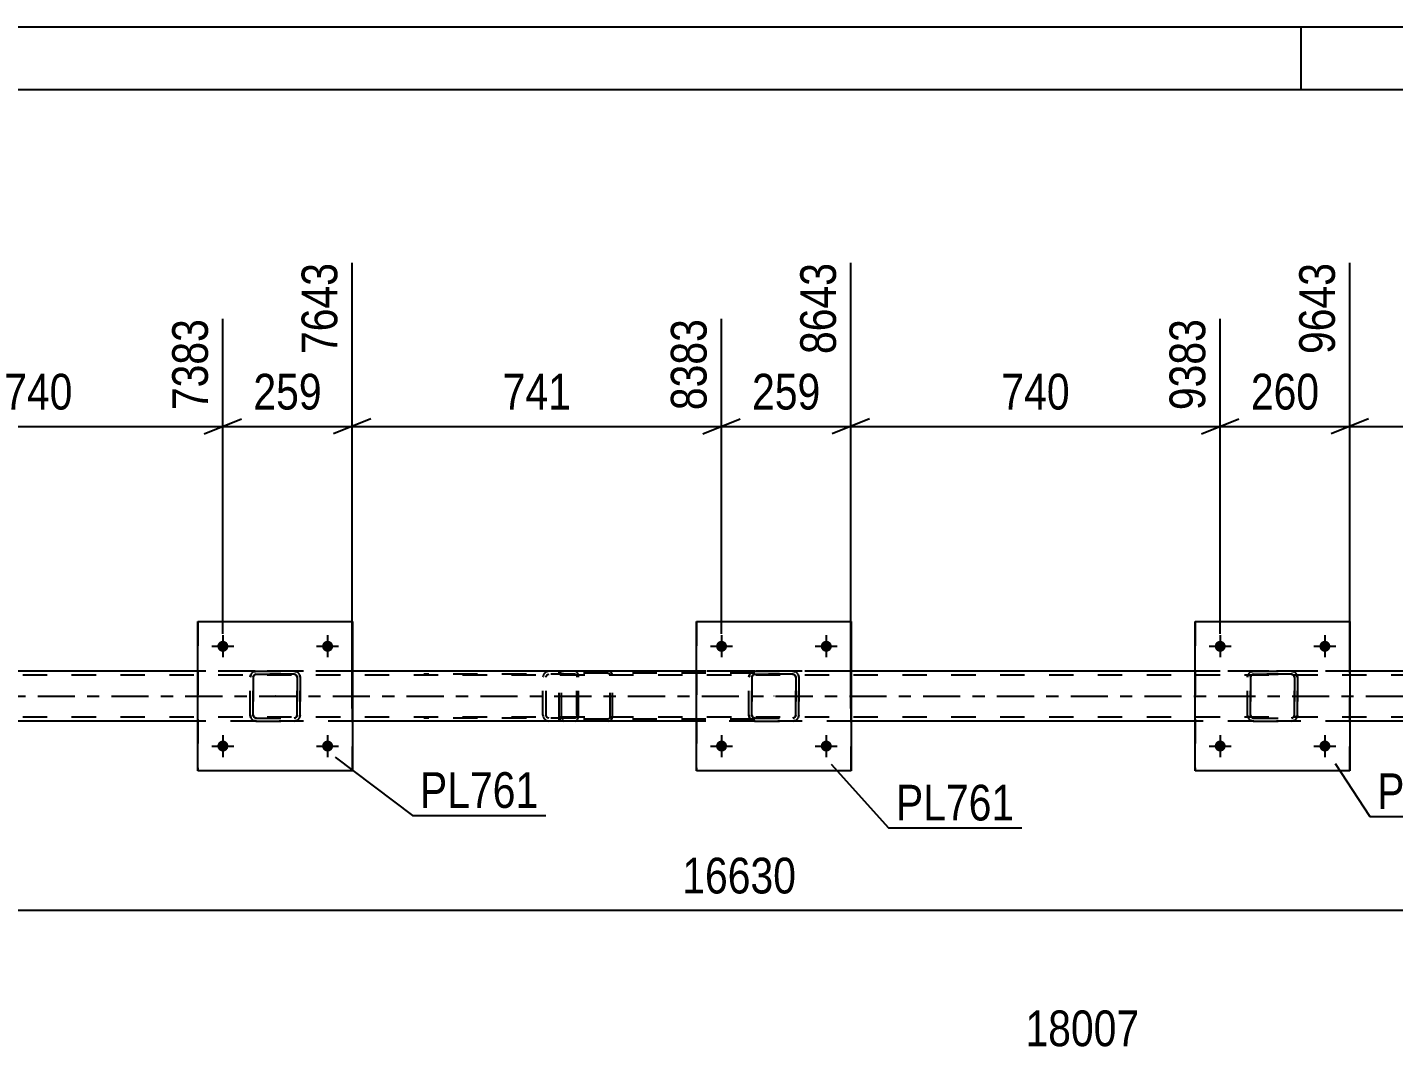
# Model space of a CAD drawing. Header units: millimetres. Extents: x 0 to 841, y 0 to 594.
# Drawn here: x 318.8 to 428.4, y 511.7 to 594 of the extents above; entities that cross this region are included whole.
import ezdxf

# ---------------------------------------------------------------- set-up
doc = ezdxf.new("R2010")
doc.units = ezdxf.units.MM
doc.linetypes.add('DXK_LINE_DOT2', pattern=[3.9198, 1.9599, -1.9599])
doc.linetypes.add('DXK_LINE_DOT3', pattern=[5.9187, 2.979, -0.9799, 0.9799, -0.9799])
doc.styles.add('Arial Narrow', font='ARIALN.TTF', dxfattribs={"height": 0.2})

# ---------------------------------------------------------------- blocks, each defined once
blk = doc.blocks.new('Unknown-318889158-1133')
at = {"color": 5, "linetype": 'Continuous'}
for p, q in [((841, 594), (0, 594)), ((421, 589), (421, 594)), ((836, 589), (5, 589))]:
    blk.add_line(p, q, dxfattribs=at)
blk = doc.blocks.new('Part-318889158-5053 - 5006')
at = {"color": 7, "linetype": 'DXK_LINE_DOT2'}
for p, q in [((759.44, 542.04), (82.91, 542.04)), ((759.44, 542.36), (92.51, 542.36)), ((344.91, 542.36), (332.51, 542.36)), ((384.91, 542.36), (372.51, 542.36)), ((424.91, 542.36), (412.51, 542.36)), ((759.44, 538.68), (82.91, 538.68)), ((344.91, 538.36), (332.51, 538.36)), ((384.91, 538.36), (372.51, 538.36)), ((424.91, 538.36), (412.51, 538.36))]:
    blk.add_line(p, q, dxfattribs=at)
at = {"color": 2, "linetype": 'Continuous'}
for p, q in [((332.51, 542.36), (304.91, 542.36)), ((372.51, 542.36), (344.91, 542.36)), ((412.51, 542.36), (384.91, 542.36)), ((452.51, 542.36), (424.91, 542.36)), ((332.51, 538.36), (304.91, 538.36)), ((372.51, 538.36), (344.91, 538.36)), ((412.51, 538.36), (384.91, 538.36)), ((452.51, 538.36), (424.91, 538.36))]:
    blk.add_line(p, q, dxfattribs=at)
at = {"color": 7, "linetype": 'DXK_LINE_DOT3'}
blk.add_line((82.91, 540.36), (759.44, 540.36), dxfattribs=at)
blk = doc.blocks.new('Bolt-318889158-5161 - 5006')
at = {"linetype": 'Continuous'}
for points in [[(334.07, 544.36), (334.08, 544.45), (334.11, 544.54), (334.16, 544.62), (334.22, 544.69), (334.29, 544.74), (334.38, 544.78), (334.47, 544.8), (334.56, 544.8), (334.65, 544.78), (334.73, 544.74), (334.81, 544.69), (334.87, 544.62), (334.92, 544.54), (334.94, 544.45), (334.95, 544.36), (334.94, 544.27), (334.92, 544.18), (334.87, 544.1), (334.81, 544.03), (334.73, 543.98), (334.65, 543.94), (334.56, 543.92), (334.47, 543.92), (334.38, 543.94), (334.29, 543.98), (334.22, 544.03), (334.16, 544.1), (334.11, 544.18), (334.08, 544.27)], [(342.47, 544.36), (342.48, 544.45), (342.51, 544.54), (342.56, 544.62), (342.62, 544.69), (342.69, 544.74), (342.78, 544.78), (342.87, 544.8), (342.96, 544.8), (343.05, 544.78), (343.13, 544.74), (343.21, 544.69), (343.27, 544.62), (343.32, 544.54), (343.34, 544.45), (343.35, 544.36), (343.34, 544.27), (343.32, 544.18), (343.27, 544.1), (343.21, 544.03), (343.13, 543.98), (343.05, 543.94), (342.96, 543.92), (342.87, 543.92), (342.78, 543.94), (342.69, 543.98), (342.62, 544.03), (342.56, 544.1), (342.51, 544.18), (342.48, 544.27)]]:
    blk.add_hatch(color=1, dxfattribs=at).paths.add_polyline_path(points)
at = {"color": 1, "linetype": 'Continuous'}
for p, q in [((334.51, 545.24), (334.51, 543.48)), ((342.91, 545.24), (342.91, 543.48)), ((333.63, 544.36), (335.39, 544.36)), ((342.03, 544.36), (343.79, 544.36))]:
    blk.add_line(p, q, dxfattribs=at)
blk = doc.blocks.new('Bolt-318889158-5162 - 5006')
at = {"linetype": 'Continuous'}
for points in [[(334.07, 536.36), (334.08, 536.45), (334.11, 536.54), (334.16, 536.62), (334.22, 536.69), (334.29, 536.74), (334.38, 536.78), (334.47, 536.8), (334.56, 536.8), (334.65, 536.78), (334.73, 536.74), (334.81, 536.69), (334.87, 536.62), (334.92, 536.54), (334.94, 536.45), (334.95, 536.36), (334.94, 536.27), (334.92, 536.18), (334.87, 536.1), (334.81, 536.03), (334.73, 535.98), (334.65, 535.94), (334.56, 535.92), (334.47, 535.92), (334.38, 535.94), (334.29, 535.98), (334.22, 536.03), (334.16, 536.1), (334.11, 536.18), (334.08, 536.27)], [(342.47, 536.36), (342.48, 536.45), (342.51, 536.54), (342.56, 536.62), (342.62, 536.69), (342.69, 536.74), (342.78, 536.78), (342.87, 536.8), (342.96, 536.8), (343.05, 536.78), (343.13, 536.74), (343.21, 536.69), (343.27, 536.62), (343.32, 536.54), (343.34, 536.45), (343.35, 536.36), (343.34, 536.27), (343.32, 536.18), (343.27, 536.1), (343.21, 536.03), (343.13, 535.98), (343.05, 535.94), (342.96, 535.92), (342.87, 535.92), (342.78, 535.94), (342.69, 535.98), (342.62, 536.03), (342.56, 536.1), (342.51, 536.18), (342.48, 536.27)]]:
    blk.add_hatch(color=1, dxfattribs=at).paths.add_polyline_path(points)
at = {"color": 1, "linetype": 'Continuous'}
for p, q in [((334.51, 537.24), (334.51, 535.48)), ((342.91, 537.24), (342.91, 535.48)), ((333.63, 536.36), (335.39, 536.36)), ((342.03, 536.36), (343.79, 536.36))]:
    blk.add_line(p, q, dxfattribs=at)
blk = doc.blocks.new('Bolt-318889158-5163 - 5006')
at = {"linetype": 'Continuous'}
for points in [[(374.07, 544.36), (374.08, 544.45), (374.11, 544.54), (374.16, 544.62), (374.22, 544.69), (374.29, 544.74), (374.38, 544.78), (374.47, 544.8), (374.56, 544.8), (374.65, 544.78), (374.73, 544.74), (374.81, 544.69), (374.87, 544.62), (374.92, 544.54), (374.94, 544.45), (374.95, 544.36), (374.94, 544.27), (374.92, 544.18), (374.87, 544.1), (374.81, 544.03), (374.73, 543.98), (374.65, 543.94), (374.56, 543.92), (374.47, 543.92), (374.38, 543.94), (374.29, 543.98), (374.22, 544.03), (374.16, 544.1), (374.11, 544.18), (374.08, 544.27)], [(382.47, 544.36), (382.48, 544.45), (382.51, 544.54), (382.56, 544.62), (382.62, 544.69), (382.69, 544.74), (382.78, 544.78), (382.87, 544.8), (382.96, 544.8), (383.05, 544.78), (383.13, 544.74), (383.21, 544.69), (383.27, 544.62), (383.32, 544.54), (383.34, 544.45), (383.35, 544.36), (383.34, 544.27), (383.32, 544.18), (383.27, 544.1), (383.21, 544.03), (383.13, 543.98), (383.05, 543.94), (382.96, 543.92), (382.87, 543.92), (382.78, 543.94), (382.69, 543.98), (382.62, 544.03), (382.56, 544.1), (382.51, 544.18), (382.48, 544.27)]]:
    blk.add_hatch(color=1, dxfattribs=at).paths.add_polyline_path(points)
at = {"color": 1, "linetype": 'Continuous'}
for p, q in [((374.51, 545.24), (374.51, 543.48)), ((382.91, 545.24), (382.91, 543.48)), ((373.63, 544.36), (375.39, 544.36)), ((382.03, 544.36), (383.79, 544.36))]:
    blk.add_line(p, q, dxfattribs=at)
blk = doc.blocks.new('Bolt-318889158-5164 - 5006')
at = {"linetype": 'Continuous'}
for points in [[(374.07, 536.36), (374.08, 536.45), (374.11, 536.54), (374.16, 536.62), (374.22, 536.69), (374.29, 536.74), (374.38, 536.78), (374.47, 536.8), (374.56, 536.8), (374.65, 536.78), (374.73, 536.74), (374.81, 536.69), (374.87, 536.62), (374.92, 536.54), (374.94, 536.45), (374.95, 536.36), (374.94, 536.27), (374.92, 536.18), (374.87, 536.1), (374.81, 536.03), (374.73, 535.98), (374.65, 535.94), (374.56, 535.92), (374.47, 535.92), (374.38, 535.94), (374.29, 535.98), (374.22, 536.03), (374.16, 536.1), (374.11, 536.18), (374.08, 536.27)], [(382.47, 536.36), (382.48, 536.45), (382.51, 536.54), (382.56, 536.62), (382.62, 536.69), (382.69, 536.74), (382.78, 536.78), (382.87, 536.8), (382.96, 536.8), (383.05, 536.78), (383.13, 536.74), (383.21, 536.69), (383.27, 536.62), (383.32, 536.54), (383.34, 536.45), (383.35, 536.36), (383.34, 536.27), (383.32, 536.18), (383.27, 536.1), (383.21, 536.03), (383.13, 535.98), (383.05, 535.94), (382.96, 535.92), (382.87, 535.92), (382.78, 535.94), (382.69, 535.98), (382.62, 536.03), (382.56, 536.1), (382.51, 536.18), (382.48, 536.27)]]:
    blk.add_hatch(color=1, dxfattribs=at).paths.add_polyline_path(points)
at = {"color": 1, "linetype": 'Continuous'}
for p, q in [((374.51, 537.24), (374.51, 535.48)), ((382.91, 537.24), (382.91, 535.48)), ((373.63, 536.36), (375.39, 536.36)), ((382.03, 536.36), (383.79, 536.36))]:
    blk.add_line(p, q, dxfattribs=at)
blk = doc.blocks.new('Part-318889158-5213 - 5006')
at = {"color": 2, "linetype": 'Continuous'}
for p, q in [((332.51, 534.36), (332.51, 546.36)), ((332.51, 546.36), (332.51, 546.36)), ((332.51, 546.36), (344.91, 546.36)), ((344.91, 546.36), (344.91, 534.36)), ((332.51, 534.36), (332.51, 534.36)), ((344.91, 534.36), (332.51, 534.36))]:
    blk.add_line(p, q, dxfattribs=at)
at = {"color": 7, "linetype": 'DXK_LINE_DOT2'}
for p, q in [((332.51, 546.36), (332.51, 534.36)), ((332.51, 546.36), (332.51, 546.36)), ((344.91, 534.36), (344.91, 546.36)), ((332.51, 534.36), (332.51, 534.36))]:
    blk.add_line(p, q, dxfattribs=at)
blk = doc.blocks.new('Part-318889158-5214 - 5006')
at = {"color": 7, "linetype": 'DXK_LINE_DOT2'}
for p, q in [((336.71, 541.88), (336.75, 542.06)), ((336.75, 542.06), (336.71, 541.88)), ((336.71, 538.84), (336.71, 541.88)), ((336.71, 541.88), (336.71, 541.88)), ((336.71, 538.84), (336.71, 541.88)), ((336.95, 541.88), (336.97, 541.97)), ((336.97, 541.97), (336.95, 541.88)), ((336.95, 538.84), (336.95, 541.88)), ((336.95, 541.88), (336.95, 541.88)), ((336.95, 541.88), (336.95, 538.84)), ((336.97, 541.97), (337.02, 542.05)), ((337.02, 542.05), (336.97, 541.97)), ((337.01, 542.32), (337.19, 542.36)), ((337.19, 542.36), (337.01, 542.32)), ((337.02, 542.05), (337.1, 542.1)), ((337.1, 542.1), (337.02, 542.05)), ((337.1, 542.1), (337.19, 542.12)), ((337.19, 542.12), (337.1, 542.1)), ((337.19, 542.36), (340.23, 542.36)), ((337.19, 542.36), (337.19, 542.36)), ((337.19, 542.36), (340.23, 542.36)), ((337.19, 542.12), (340.23, 542.12)), ((337.19, 542.12), (337.19, 542.12)), ((340.23, 542.12), (337.19, 542.12)), ((340.23, 542.36), (340.23, 542.36)), ((340.23, 542.36), (340.41, 542.32)), ((340.42, 542.32), (340.23, 542.36)), ((340.23, 542.12), (340.23, 542.12)), ((340.23, 542.12), (340.33, 542.1)), ((340.32, 542.1), (340.23, 542.12)), ((340.32, 542.1), (340.33, 542.1)), ((340.4, 542.05), (340.32, 542.1)), ((340.33, 542.1), (340.4, 542.05)), ((340.4, 542.05), (340.46, 541.97)), ((340.45, 541.97), (340.4, 542.05)), ((340.47, 541.88), (340.45, 541.97)), ((340.46, 541.97), (340.47, 541.88)), ((340.47, 538.84), (340.47, 541.88)), ((340.47, 541.88), (340.47, 541.88)), ((340.47, 541.88), (340.47, 538.84)), ((340.67, 542.06), (340.71, 541.88)), ((340.71, 541.88), (340.68, 542.06)), ((340.71, 538.84), (340.71, 541.88)), ((340.71, 541.88), (340.71, 541.88)), ((340.71, 541.88), (340.71, 538.84)), ((336.71, 538.84), (336.71, 538.84)), ((336.75, 538.66), (336.71, 538.84)), ((336.71, 538.84), (336.75, 538.66)), ((336.95, 538.84), (336.95, 538.84)), ((336.97, 538.75), (336.95, 538.84)), ((336.95, 538.84), (336.97, 538.75)), ((337.02, 538.67), (336.97, 538.75)), ((336.97, 538.75), (337.02, 538.67)), ((337.01, 538.4), (337.01, 538.4)), ((337.19, 538.36), (337.01, 538.4)), ((337.01, 538.4), (337.19, 538.36)), ((337.1, 538.62), (337.02, 538.67)), ((337.02, 538.67), (337.1, 538.62)), ((337.19, 538.6), (337.1, 538.62)), ((337.1, 538.62), (337.19, 538.6)), ((337.19, 538.6), (340.23, 538.6)), ((337.19, 538.6), (337.19, 538.6)), ((337.19, 538.6), (340.23, 538.6)), ((337.19, 538.36), (340.23, 538.36)), ((337.19, 538.36), (337.19, 538.36)), ((337.19, 538.36), (340.23, 538.36)), ((340.33, 538.62), (340.23, 538.6)), ((340.23, 538.6), (340.32, 538.62)), ((340.23, 538.6), (340.23, 538.6)), ((340.41, 538.4), (340.23, 538.36)), ((340.23, 538.36), (340.42, 538.4)), ((340.23, 538.36), (340.23, 538.36)), ((340.32, 538.62), (340.4, 538.67)), ((340.4, 538.67), (340.33, 538.62)), ((340.46, 538.75), (340.4, 538.67)), ((340.4, 538.67), (340.45, 538.75)), ((340.45, 538.75), (340.47, 538.84)), ((340.47, 538.84), (340.46, 538.75)), ((340.47, 538.84), (340.47, 538.84)), ((340.71, 538.84), (340.67, 538.66)), ((340.68, 538.66), (340.71, 538.84)), ((340.71, 538.84), (340.71, 538.84))]:
    blk.add_line(p, q, dxfattribs=at)
at = {"color": 7, "linetype": 'DXK_LINE_DOT3'}
blk.add_line((338.72, 540.36), (338.71, 540.36), dxfattribs=at)
at = {"color": 7, "linetype": 'DXK_LINE_DOT2'}
for centre, start, end in [((337.19, 541.88), 112.5, 157.5), ((337.19, 541.88), 112.5, 157.5), ((340.23, 541.88), 22.5, 67.5), ((340.23, 541.88), 22.5, 67.5), ((337.19, 538.84), 202.5, 247.5), ((337.19, 538.84), 202.5, 247.5), ((340.23, 538.84), 292.5, 337.5), ((340.23, 538.84), 292.5, 337.5)]:
    blk.add_arc(centre, 0.48, start, end, dxfattribs=at)
blk = doc.blocks.new('Part-318889158-5219 - 5006')
at = {"color": 2, "linetype": 'Continuous'}
for p, q in [((372.51, 534.36), (372.51, 546.36)), ((372.51, 546.36), (372.51, 546.36)), ((372.51, 546.36), (384.91, 546.36)), ((384.91, 546.36), (384.91, 534.36)), ((372.51, 534.36), (372.51, 534.36)), ((384.91, 534.36), (372.51, 534.36))]:
    blk.add_line(p, q, dxfattribs=at)
at = {"color": 7, "linetype": 'DXK_LINE_DOT2'}
for p, q in [((372.51, 546.36), (372.51, 534.36)), ((372.51, 546.36), (372.51, 546.36)), ((384.91, 534.36), (384.91, 546.36)), ((372.51, 534.36), (372.51, 534.36))]:
    blk.add_line(p, q, dxfattribs=at)
blk = doc.blocks.new('Part-318889158-5220 - 5006')
at = {"color": 7, "linetype": 'DXK_LINE_DOT2'}
for p, q in [((376.71, 541.88), (376.75, 542.06)), ((376.75, 542.06), (376.71, 541.88)), ((376.71, 538.84), (376.71, 541.88)), ((376.71, 541.88), (376.71, 541.88)), ((376.71, 538.84), (376.71, 541.88)), ((376.95, 541.88), (376.97, 541.97)), ((376.97, 541.97), (376.95, 541.88)), ((376.95, 538.84), (376.95, 541.88)), ((376.95, 541.88), (376.95, 541.88)), ((376.95, 541.88), (376.95, 538.84)), ((376.97, 541.97), (377.02, 542.05)), ((377.02, 542.05), (376.97, 541.97)), ((377, 542.32), (377.19, 542.36)), ((377.19, 542.36), (377.01, 542.32)), ((377.02, 542.05), (377.1, 542.1)), ((377.1, 542.1), (377.02, 542.05)), ((377.1, 542.1), (377.19, 542.12)), ((377.19, 542.12), (377.1, 542.1)), ((377.19, 542.36), (380.23, 542.36)), ((377.19, 542.36), (377.19, 542.36)), ((377.19, 542.36), (380.23, 542.36)), ((377.19, 542.12), (380.23, 542.12)), ((377.19, 542.12), (377.19, 542.12)), ((380.23, 542.12), (377.19, 542.12)), ((380.23, 542.36), (380.23, 542.36)), ((380.23, 542.36), (380.41, 542.32)), ((380.42, 542.32), (380.23, 542.36)), ((380.23, 542.12), (380.23, 542.12)), ((380.23, 542.12), (380.32, 542.1)), ((380.32, 542.1), (380.23, 542.12)), ((380.32, 542.1), (380.32, 542.1)), ((380.32, 542.1), (380.4, 542.05)), ((380.4, 542.05), (380.32, 542.1)), ((380.4, 542.05), (380.45, 541.97)), ((380.45, 541.97), (380.4, 542.05)), ((380.45, 541.97), (380.47, 541.88)), ((380.47, 541.88), (380.45, 541.97)), ((380.47, 538.84), (380.47, 541.88)), ((380.47, 541.88), (380.47, 541.88)), ((380.47, 541.88), (380.47, 538.84)), ((380.67, 542.06), (380.71, 541.88)), ((380.71, 541.88), (380.68, 542.06)), ((380.71, 538.84), (380.71, 541.88)), ((380.71, 541.88), (380.71, 541.88)), ((380.71, 541.88), (380.71, 538.84)), ((376.71, 538.84), (376.71, 538.84)), ((376.75, 538.66), (376.71, 538.84)), ((376.71, 538.84), (376.75, 538.66)), ((376.95, 538.84), (376.95, 538.84)), ((376.97, 538.75), (376.95, 538.84)), ((376.95, 538.84), (376.97, 538.75)), ((377.02, 538.67), (376.97, 538.75)), ((376.97, 538.75), (377.02, 538.67)), ((377, 538.4), (377.01, 538.4)), ((377.19, 538.36), (377, 538.4)), ((377.01, 538.4), (377.19, 538.36)), ((377.1, 538.62), (377.02, 538.67)), ((377.02, 538.67), (377.1, 538.62)), ((377.19, 538.6), (377.1, 538.62)), ((377.1, 538.62), (377.19, 538.6)), ((377.19, 538.6), (380.23, 538.6)), ((377.19, 538.6), (377.19, 538.6)), ((377.19, 538.6), (380.23, 538.6)), ((377.19, 538.36), (380.23, 538.36)), ((377.19, 538.36), (377.19, 538.36)), ((377.19, 538.36), (380.23, 538.36)), ((380.32, 538.62), (380.23, 538.6)), ((380.23, 538.6), (380.32, 538.62)), ((380.23, 538.6), (380.23, 538.6)), ((380.41, 538.4), (380.23, 538.36)), ((380.23, 538.36), (380.42, 538.4)), ((380.23, 538.36), (380.23, 538.36)), ((380.4, 538.67), (380.32, 538.62)), ((380.32, 538.62), (380.4, 538.67)), ((380.45, 538.75), (380.4, 538.67)), ((380.4, 538.67), (380.45, 538.75)), ((380.47, 538.84), (380.45, 538.75)), ((380.45, 538.75), (380.47, 538.84)), ((380.47, 538.84), (380.47, 538.84)), ((380.71, 538.84), (380.67, 538.66)), ((380.68, 538.66), (380.71, 538.84)), ((380.71, 538.84), (380.71, 538.84))]:
    blk.add_line(p, q, dxfattribs=at)
at = {"color": 7, "linetype": 'DXK_LINE_DOT3'}
blk.add_line((378.72, 540.36), (378.71, 540.36), dxfattribs=at)
at = {"color": 7, "linetype": 'DXK_LINE_DOT2'}
for centre, start, end in [((377.19, 541.88), 112.5, 157.5), ((377.19, 541.88), 112.5, 157.5), ((380.23, 541.88), 22.5, 67.5), ((380.23, 541.88), 22.5, 67.5), ((377.19, 538.84), 202.5, 247.5), ((377.19, 538.84), 202.5, 247.5), ((380.23, 538.84), 292.5, 337.5), ((380.23, 538.84), 292.5, 337.5)]:
    blk.add_arc(centre, 0.48, start, end, dxfattribs=at)
blk = doc.blocks.new('Part-318889158-5264 - 5006')
at = {"color": 7, "linetype": 'DXK_LINE_DOT2'}
for p, q in [((361.53, 542.16), (361.5, 542.04)), ((361.5, 538.68), (361.5, 542.04)), ((361.67, 542.04), (361.69, 542.1)), ((361.67, 538.68), (361.67, 542.04)), ((361.69, 542.1), (361.72, 542.15)), ((361.84, 542.36), (361.71, 542.34)), ((361.72, 542.15), (361.78, 542.19)), ((361.78, 542.19), (361.84, 542.2)), ((377.17, 542.36), (361.84, 542.36)), ((377.17, 542.2), (361.84, 542.2)), ((365.55, 542.34), (365.42, 542.36)), ((365.42, 542.2), (365.48, 542.19)), ((365.48, 542.19), (365.51, 542.17)), ((365.51, 542.17), (365.54, 542.15)), ((365.54, 542.15), (365.58, 542.1)), ((365.58, 542.1), (365.59, 542.04)), ((365.59, 538.68), (365.59, 542.04)), ((365.76, 542.04), (365.73, 542.16)), ((365.76, 538.68), (365.76, 542.04)), ((361.5, 538.68), (361.53, 538.56)), ((361.69, 538.62), (361.67, 538.68)), ((361.72, 538.57), (361.69, 538.62)), ((361.71, 538.38), (361.84, 538.36)), ((361.72, 538.57), (361.75, 538.55)), ((361.75, 538.55), (361.78, 538.53)), ((361.78, 538.53), (361.84, 538.52)), ((377.17, 538.52), (361.84, 538.52)), ((377.17, 538.36), (361.84, 538.36)), ((365.48, 538.53), (365.42, 538.52)), ((365.42, 538.36), (365.55, 538.38)), ((365.54, 538.57), (365.48, 538.53)), ((365.58, 538.62), (365.54, 538.57)), ((365.59, 538.68), (365.58, 538.62)), ((365.73, 538.56), (365.76, 538.68))]:
    blk.add_line(p, q, dxfattribs=at)
for centre, start, end in [((361.83, 542.03), 110.7583, 155.68), ((365.43, 542.03), 24.32, 69.2417), ((361.83, 538.69), 204.32, 249.2417), ((365.43, 538.69), 290.7583, 335.68)]:
    blk.add_arc(centre, 0.331, start, end, dxfattribs=at)
blk = doc.blocks.new('Part-318889158-5265 - 5006')
at = {"color": 7, "linetype": 'DXK_LINE_DOT2'}
for p, q in [((362.78, 542.36), (350.62, 542.36)), ((362.78, 542.12), (350.62, 542.12)), ((360.2, 541.97), (360.18, 541.88)), ((360.18, 538.84), (360.18, 541.88)), ((360.22, 542.06), (360.2, 541.97)), ((360.44, 541.88), (360.45, 541.97)), ((360.44, 538.84), (360.44, 541.88)), ((360.45, 541.97), (360.51, 542.05)), ((360.69, 542.36), (360.49, 542.32)), ((360.51, 542.05), (360.59, 542.1)), ((360.59, 542.1), (360.69, 542.12)), ((361.5, 542.12), (361.5, 542.36)), ((362.88, 542.32), (362.78, 542.36)), ((362.78, 542.12), (362.83, 542.1)), ((362.83, 542.1), (362.87, 542.05)), ((362.87, 542.05), (362.9, 541.97)), ((362.97, 542.22), (362.88, 542.32)), ((362.9, 541.97), (362.91, 541.88)), ((362.91, 538.84), (362.91, 541.88)), ((363.03, 542.06), (362.97, 542.22)), ((363.05, 541.88), (363.03, 542.06)), ((363.05, 538.84), (363.05, 541.88)), ((362.78, 538.6), (350.62, 538.6)), ((362.78, 538.36), (350.62, 538.36)), ((360.18, 538.84), (360.2, 538.76)), ((360.2, 538.76), (360.22, 538.66)), ((360.45, 538.75), (360.44, 538.84)), ((360.51, 538.67), (360.45, 538.75)), ((360.49, 538.4), (360.69, 538.36)), ((360.59, 538.62), (360.51, 538.67)), ((360.69, 538.6), (360.59, 538.62)), ((361.5, 538.36), (361.5, 538.6)), ((362.83, 538.62), (362.78, 538.6)), ((362.78, 538.36), (362.88, 538.4)), ((362.87, 538.67), (362.83, 538.62)), ((362.9, 538.75), (362.87, 538.67)), ((362.88, 538.4), (362.97, 538.5)), ((362.91, 538.84), (362.9, 538.75)), ((362.97, 538.5), (362.98, 538.53)), ((362.98, 538.53), (363.03, 538.66)), ((363.03, 538.66), (363.05, 538.84))]:
    blk.add_line(p, q, dxfattribs=at)
for centre, start, end in [((360.67, 541.86), 111.1941, 156.1506), ((360.67, 538.86), 203.8494, 248.8059)]:
    blk.add_arc(centre, 0.492, start, end, dxfattribs=at)
blk = doc.blocks.new('Part-318889158-5294 - 5006')
at = {"color": 7, "linetype": 'DXK_LINE_DOT2'}
for p, q in [((416.7, 541.88), (416.74, 542.06)), ((416.7, 541.88), (416.71, 541.88)), ((416.7, 538.84), (416.7, 541.88)), ((416.74, 542.06), (416.71, 541.88)), ((416.71, 538.84), (416.71, 541.88)), ((416.96, 541.97), (416.94, 541.88)), ((416.95, 541.88), (416.94, 541.88)), ((416.94, 541.88), (416.94, 538.84)), ((416.95, 541.88), (416.97, 541.97)), ((416.95, 538.84), (416.95, 541.88)), ((417.01, 542.05), (416.96, 541.97)), ((416.97, 541.97), (417.02, 542.05)), ((417, 542.32), (417.18, 542.36)), ((417.19, 542.36), (417, 542.32)), ((417.09, 542.1), (417.01, 542.05)), ((417.02, 542.05), (417.1, 542.1)), ((417.18, 542.12), (417.09, 542.1)), ((417.1, 542.1), (417.19, 542.12)), ((417.19, 542.36), (417.18, 542.36)), ((417.18, 542.36), (420.22, 542.36)), ((417.18, 542.12), (417.19, 542.12)), ((420.22, 542.12), (417.18, 542.12)), ((417.19, 542.36), (420.23, 542.36)), ((417.19, 542.12), (420.23, 542.12)), ((420.22, 542.36), (420.23, 542.36)), ((420.22, 542.36), (420.41, 542.32)), ((420.23, 542.12), (420.22, 542.12)), ((420.31, 542.1), (420.22, 542.12)), ((420.41, 542.32), (420.23, 542.36)), ((420.23, 542.12), (420.32, 542.1)), ((420.31, 542.1), (420.32, 542.1)), ((420.39, 542.05), (420.31, 542.1)), ((420.32, 542.1), (420.4, 542.05)), ((420.44, 541.97), (420.39, 542.05)), ((420.4, 542.05), (420.45, 541.97)), ((420.46, 541.88), (420.44, 541.97)), ((420.45, 541.97), (420.47, 541.88)), ((420.47, 541.88), (420.46, 541.88)), ((420.46, 541.88), (420.46, 538.84)), ((420.47, 538.84), (420.47, 541.88)), ((420.67, 542.06), (420.7, 541.88)), ((420.71, 541.88), (420.67, 542.06)), ((420.71, 541.88), (420.7, 541.88)), ((420.7, 541.88), (420.7, 538.84)), ((420.71, 538.84), (420.71, 541.88)), ((416.71, 538.84), (416.7, 538.84)), ((416.74, 538.66), (416.7, 538.84)), ((416.71, 538.84), (416.74, 538.66)), ((416.94, 538.84), (416.95, 538.84)), ((416.94, 538.84), (416.96, 538.75)), ((416.97, 538.75), (416.95, 538.84)), ((416.96, 538.75), (417.01, 538.67)), ((417.02, 538.67), (416.97, 538.75)), ((417, 538.4), (417, 538.4)), ((417.18, 538.36), (417, 538.4)), ((417, 538.4), (417.19, 538.36)), ((417.01, 538.67), (417.09, 538.62)), ((417.1, 538.62), (417.02, 538.67)), ((417.09, 538.62), (417.18, 538.6)), ((417.19, 538.6), (417.1, 538.62)), ((417.19, 538.6), (417.18, 538.6)), ((417.18, 538.6), (420.22, 538.6)), ((417.19, 538.36), (417.18, 538.36)), ((417.18, 538.36), (420.22, 538.36)), ((417.19, 538.6), (420.23, 538.6)), ((417.19, 538.36), (420.23, 538.36)), ((420.22, 538.6), (420.31, 538.62)), ((420.22, 538.6), (420.23, 538.6)), ((420.41, 538.4), (420.22, 538.36)), ((420.22, 538.36), (420.23, 538.36)), ((420.32, 538.62), (420.23, 538.6)), ((420.23, 538.36), (420.41, 538.4)), ((420.31, 538.62), (420.39, 538.67)), ((420.4, 538.67), (420.32, 538.62)), ((420.39, 538.67), (420.44, 538.75)), ((420.45, 538.75), (420.4, 538.67)), ((420.44, 538.75), (420.46, 538.84)), ((420.47, 538.84), (420.45, 538.75)), ((420.46, 538.84), (420.47, 538.84)), ((420.7, 538.84), (420.67, 538.66)), ((420.67, 538.66), (420.71, 538.84)), ((420.7, 538.84), (420.71, 538.84))]:
    blk.add_line(p, q, dxfattribs=at)
at = {"color": 7, "linetype": 'DXK_LINE_DOT3'}
blk.add_line((418.71, 540.36), (418.7, 540.36), dxfattribs=at)
at = {"color": 7, "linetype": 'DXK_LINE_DOT2'}
for centre, start, end in [((417.18, 541.88), 112.5, 157.5), ((417.19, 541.88), 112.5, 157.5), ((420.22, 541.88), 22.5, 67.5), ((420.23, 541.88), 22.5, 67.5), ((417.18, 538.84), 202.5, 247.5), ((417.19, 538.84), 202.5, 247.5), ((420.22, 538.84), 292.5, 337.5), ((420.23, 538.84), 292.5, 337.5)]:
    blk.add_arc(centre, 0.48, start, end, dxfattribs=at)
blk = doc.blocks.new('Part-318889158-5299 - 5006')
at = {"color": 2, "linetype": 'Continuous'}
for p, q in [((412.51, 534.36), (412.51, 546.36)), ((412.51, 546.36), (412.51, 546.36)), ((412.51, 546.36), (424.91, 546.36)), ((424.91, 546.36), (424.91, 534.36)), ((412.51, 534.36), (412.51, 534.36)), ((424.91, 534.36), (412.51, 534.36))]:
    blk.add_line(p, q, dxfattribs=at)
at = {"color": 7, "linetype": 'DXK_LINE_DOT2'}
for p, q in [((412.51, 546.36), (412.51, 534.36)), ((412.51, 546.36), (412.51, 546.36)), ((424.91, 534.36), (424.91, 546.36)), ((412.51, 534.36), (412.51, 534.36))]:
    blk.add_line(p, q, dxfattribs=at)
blk = doc.blocks.new('Bolt-318889158-5300 - 5006')
at = {"linetype": 'Continuous'}
for points in [[(414.07, 536.36), (414.08, 536.45), (414.11, 536.54), (414.15, 536.62), (414.21, 536.69), (414.29, 536.74), (414.37, 536.78), (414.46, 536.8), (414.55, 536.8), (414.64, 536.78), (414.73, 536.74), (414.8, 536.69), (414.86, 536.62), (414.91, 536.54), (414.94, 536.45), (414.95, 536.36), (414.94, 536.27), (414.91, 536.18), (414.86, 536.1), (414.8, 536.03), (414.73, 535.98), (414.64, 535.94), (414.55, 535.92), (414.46, 535.92), (414.37, 535.94), (414.29, 535.98), (414.21, 536.03), (414.15, 536.1), (414.11, 536.18), (414.08, 536.27)], [(422.47, 536.36), (422.48, 536.45), (422.51, 536.54), (422.55, 536.62), (422.61, 536.69), (422.69, 536.74), (422.77, 536.78), (422.86, 536.8), (422.95, 536.8), (423.04, 536.78), (423.13, 536.74), (423.2, 536.69), (423.26, 536.62), (423.31, 536.54), (423.34, 536.45), (423.35, 536.36), (423.34, 536.27), (423.31, 536.18), (423.26, 536.1), (423.2, 536.03), (423.13, 535.98), (423.04, 535.94), (422.95, 535.92), (422.86, 535.92), (422.77, 535.94), (422.69, 535.98), (422.61, 536.03), (422.55, 536.1), (422.51, 536.18), (422.48, 536.27)]]:
    blk.add_hatch(color=1, dxfattribs=at).paths.add_polyline_path(points)
at = {"color": 1, "linetype": 'Continuous'}
for p, q in [((414.51, 537.24), (414.51, 535.48)), ((422.91, 537.24), (422.91, 535.48)), ((413.63, 536.36), (415.39, 536.36)), ((422.03, 536.36), (423.79, 536.36))]:
    blk.add_line(p, q, dxfattribs=at)
blk = doc.blocks.new('Bolt-318889158-5301 - 5006')
at = {"linetype": 'Continuous'}
for points in [[(414.07, 544.36), (414.08, 544.45), (414.11, 544.54), (414.15, 544.62), (414.21, 544.69), (414.29, 544.74), (414.37, 544.78), (414.46, 544.8), (414.55, 544.8), (414.64, 544.78), (414.73, 544.74), (414.8, 544.69), (414.86, 544.62), (414.91, 544.54), (414.94, 544.45), (414.95, 544.36), (414.94, 544.27), (414.91, 544.18), (414.86, 544.1), (414.8, 544.03), (414.73, 543.98), (414.64, 543.94), (414.55, 543.92), (414.46, 543.92), (414.37, 543.94), (414.29, 543.98), (414.21, 544.03), (414.15, 544.1), (414.11, 544.18), (414.08, 544.27)], [(422.47, 544.36), (422.48, 544.45), (422.51, 544.54), (422.55, 544.62), (422.61, 544.69), (422.69, 544.74), (422.77, 544.78), (422.86, 544.8), (422.95, 544.8), (423.04, 544.78), (423.13, 544.74), (423.2, 544.69), (423.26, 544.62), (423.31, 544.54), (423.34, 544.45), (423.35, 544.36), (423.34, 544.27), (423.31, 544.18), (423.26, 544.1), (423.2, 544.03), (423.13, 543.98), (423.04, 543.94), (422.95, 543.92), (422.86, 543.92), (422.77, 543.94), (422.69, 543.98), (422.61, 544.03), (422.55, 544.1), (422.51, 544.18), (422.48, 544.27)]]:
    blk.add_hatch(color=1, dxfattribs=at).paths.add_polyline_path(points)
at = {"color": 1, "linetype": 'Continuous'}
for p, q in [((414.51, 545.24), (414.51, 543.48)), ((422.91, 545.24), (422.91, 543.48)), ((413.63, 544.36), (415.39, 544.36)), ((422.03, 544.36), (423.79, 544.36))]:
    blk.add_line(p, q, dxfattribs=at)
blk = doc.blocks.new('StraightDimension-318889158-18021 - 5006')
at = {"color": 7, "linetype": 'Continuous'}
for p, q in [((424.91, 543.36), (424.91, 575.11)), ((414.51, 545.36), (414.51, 570.61)), ((413.01, 561.4), (416.01, 562.6)), ((426.41, 562.6), (423.41, 561.4)), ((414.51, 562), (424.91, 562))]:
    blk.add_line(p, q, dxfattribs=at)
at = {"color": 0}
blk.add_wipeout([(423.05, 562.75), (423.05, 566.95), (416.37, 566.95), (416.37, 562.75)], dxfattribs=at)
at = {"color": 3, "style": 'Arial Narrow'}
blk.add_text('260', height=2.863, dxfattribs=at).set_placement((416.97, 563.35))
at = {"color": 0, "linetype": 'Continuous'}
blk.add_wipeout([(424.31, 575.71), (420.11, 575.71), (420.11, 567.2), (424.31, 567.2)], dxfattribs=at)
at = {"color": 3, "linetype": 'Continuous', "style": 'Arial Narrow'}
blk.add_text('9643', height=2.863, rotation=90.0002, dxfattribs=at).set_placement((423.71, 567.8))
blk = doc.blocks.new('StraightDimension-318889158-18026 - 5006')
at = {"color": 7, "linetype": 'Continuous'}
for p, q in [((304.91, 543.36), (304.91, 575.11)), ((334.51, 545.36), (334.51, 570.61)), ((306.41, 562.6), (303.41, 561.4)), ((333.01, 561.4), (336.01, 562.6)), ((304.91, 562), (334.51, 562))]:
    blk.add_line(p, q, dxfattribs=at)
at = {"color": 0}
blk.add_wipeout([(323.05, 562.75), (323.05, 566.95), (316.37, 566.95), (316.37, 562.75)], dxfattribs=at)
at = {"color": 3, "style": 'Arial Narrow'}
blk.add_text('740', height=2.863, dxfattribs=at).set_placement((316.97, 563.35))
at = {"color": 0, "linetype": 'Continuous'}
blk.add_wipeout([(333.91, 571.21), (329.71, 571.21), (329.71, 562.7), (333.91, 562.7)], dxfattribs=at)
at = {"color": 3, "linetype": 'Continuous', "style": 'Arial Narrow'}
blk.add_text('7383', height=2.863, rotation=90.0002, dxfattribs=at).set_placement((333.31, 563.3))
blk = doc.blocks.new('StraightDimension-318889158-6071 - 5006')
at = {"color": 7, "linetype": 'Continuous'}
blk.add_line((47.48, 523.19), (704.38, 523.19), dxfattribs=at)
at = {"color": 0}
blk.add_wipeout([(381.1, 523.94), (381.1, 528.14), (370.76, 528.14), (370.76, 523.94)], dxfattribs=at)
at = {"color": 3, "style": 'Arial Narrow'}
blk.add_text('16630', height=2.863, dxfattribs=at).set_placement((371.36, 524.54))
blk = doc.blocks.new('StraightDimension-318889158-11034 - 5006')
at = {"color": 0}
blk.add_wipeout([(408.63, 511.69), (408.63, 515.89), (398.29, 515.89), (398.29, 511.69)], dxfattribs=at)
at = {"color": 3, "style": 'Arial Narrow'}
blk.add_text('18007', height=2.863, dxfattribs=at).set_placement((398.89, 512.29))
blk = doc.blocks.new('StraightDimension-318889158-18020 - 5006')
at = {"color": 7, "linetype": 'Continuous'}
for p, q in [((424.91, 543.36), (424.91, 575.11)), ((454.51, 545.36), (454.51, 572.44)), ((426.41, 562.6), (423.41, 561.4)), ((453.01, 561.4), (456.01, 562.6)), ((424.91, 562), (454.51, 562))]:
    blk.add_line(p, q, dxfattribs=at)
at = {"color": 0}
blk.add_wipeout([(443.05, 562.75), (443.05, 566.95), (436.37, 566.95), (436.37, 562.75)], dxfattribs=at)
at = {"color": 3, "style": 'Arial Narrow'}
blk.add_text('740', height=2.863, dxfattribs=at).set_placement((436.97, 563.35))
at = {"color": 0, "linetype": 'Continuous'}
blk.add_wipeout([(453.91, 573.04), (449.71, 573.04), (449.71, 562.7), (453.91, 562.7)], dxfattribs=at)
at = {"color": 3, "linetype": 'Continuous', "style": 'Arial Narrow'}
blk.add_text('10383', height=2.863, rotation=90.0002, dxfattribs=at).set_placement((453.31, 563.3))
blk = doc.blocks.new('StraightDimension-318889158-18022 - 5006')
at = {"color": 7, "linetype": 'Continuous'}
for p, q in [((384.89, 539.36), (384.89, 575.11)), ((414.51, 545.36), (414.51, 570.61)), ((386.39, 562.6), (383.39, 561.4)), ((413.01, 561.4), (416.01, 562.6)), ((384.89, 562), (414.51, 562))]:
    blk.add_line(p, q, dxfattribs=at)
at = {"color": 0}
blk.add_wipeout([(403.04, 562.75), (403.04, 566.95), (396.36, 566.95), (396.36, 562.75)], dxfattribs=at)
at = {"color": 3, "style": 'Arial Narrow'}
blk.add_text('740', height=2.863, dxfattribs=at).set_placement((396.96, 563.35))
at = {"color": 0, "linetype": 'Continuous'}
blk.add_wipeout([(413.91, 571.21), (409.71, 571.21), (409.71, 562.7), (413.91, 562.7)], dxfattribs=at)
at = {"color": 3, "linetype": 'Continuous', "style": 'Arial Narrow'}
blk.add_text('9383', height=2.863, rotation=90.0002, dxfattribs=at).set_placement((413.31, 563.3))
blk = doc.blocks.new('StraightDimension-318889158-18023 - 5006')
at = {"color": 7, "linetype": 'Continuous'}
for p, q in [((384.89, 539.36), (384.89, 575.11)), ((374.51, 545.36), (374.51, 570.61)), ((373.01, 561.4), (376.01, 562.6)), ((386.39, 562.6), (383.39, 561.4)), ((374.51, 562), (384.89, 562))]:
    blk.add_line(p, q, dxfattribs=at)
at = {"color": 0}
blk.add_wipeout([(383.04, 562.75), (383.04, 566.95), (376.36, 566.95), (376.36, 562.75)], dxfattribs=at)
at = {"color": 3, "style": 'Arial Narrow'}
blk.add_text('259', height=2.863, dxfattribs=at).set_placement((376.96, 563.35))
at = {"color": 0, "linetype": 'Continuous'}
blk.add_wipeout([(384.29, 575.71), (380.09, 575.71), (380.09, 567.2), (384.29, 567.2)], dxfattribs=at)
at = {"color": 3, "linetype": 'Continuous', "style": 'Arial Narrow'}
blk.add_text('8643', height=2.863, rotation=90.0002, dxfattribs=at).set_placement((383.69, 567.8))
blk = doc.blocks.new('StraightDimension-318889158-18024 - 5006')
at = {"color": 7, "linetype": 'Continuous'}
for p, q in [((344.89, 539.36), (344.89, 575.11)), ((374.51, 545.36), (374.51, 570.61)), ((346.39, 562.6), (343.39, 561.4)), ((373.01, 561.4), (376.01, 562.6)), ((344.89, 562), (374.51, 562))]:
    blk.add_line(p, q, dxfattribs=at)
at = {"color": 0}
blk.add_wipeout([(363.04, 562.75), (363.04, 566.95), (356.36, 566.95), (356.36, 562.75)], dxfattribs=at)
at = {"color": 3, "style": 'Arial Narrow'}
blk.add_text('741', height=2.863, dxfattribs=at).set_placement((356.96, 563.35))
at = {"color": 0, "linetype": 'Continuous'}
blk.add_wipeout([(373.91, 571.21), (369.71, 571.21), (369.71, 562.7), (373.91, 562.7)], dxfattribs=at)
at = {"color": 3, "linetype": 'Continuous', "style": 'Arial Narrow'}
blk.add_text('8383', height=2.863, rotation=90.0002, dxfattribs=at).set_placement((373.31, 563.3))
blk = doc.blocks.new('StraightDimension-318889158-18025 - 5006')
at = {"color": 7, "linetype": 'Continuous'}
for p, q in [((344.89, 539.36), (344.89, 575.11)), ((334.51, 545.36), (334.51, 570.61)), ((333.01, 561.4), (336.01, 562.6)), ((346.39, 562.6), (343.39, 561.4)), ((334.51, 562), (344.89, 562))]:
    blk.add_line(p, q, dxfattribs=at)
at = {"color": 0}
blk.add_wipeout([(343.04, 562.75), (343.04, 566.95), (336.36, 566.95), (336.36, 562.75)], dxfattribs=at)
at = {"color": 3, "style": 'Arial Narrow'}
blk.add_text('259', height=2.863, dxfattribs=at).set_placement((336.96, 563.35))
at = {"color": 0, "linetype": 'Continuous'}
blk.add_wipeout([(344.29, 575.71), (340.09, 575.71), (340.09, 567.2), (344.29, 567.2)], dxfattribs=at)
at = {"color": 3, "linetype": 'Continuous', "style": 'Arial Narrow'}
blk.add_text('7643', height=2.863, rotation=90.0002, dxfattribs=at).set_placement((343.69, 567.8))
blk = doc.blocks.new('Mark-318889158-5209 - 5006')
at = {"color": 30, "linetype": 'Continuous'}
for p, q in [((343.51, 535.48), (349.72, 530.8)), ((349.72, 530.8), (360.43, 530.8))]:
    blk.add_line(p, q, dxfattribs=at)
at = {"color": 0}
blk.add_wipeout([(359.83, 531.4), (359.83, 534.4), (350.32, 534.4), (350.32, 531.4)], dxfattribs=at)
blk.add_wipeout([(359.83, 531.4), (359.83, 534.4), (350.32, 534.4), (350.32, 531.4)], dxfattribs=at)
at = {"color": 3, "style": 'Arial Narrow'}
blk.add_text('PL761', height=2.863, dxfattribs=at).set_placement((350.32, 531.4))
blk = doc.blocks.new('Mark-318889158-5215 - 5006')
at = {"color": 30, "linetype": 'Continuous'}
for p, q in [((383.3, 534.91), (387.9, 529.79)), ((387.9, 529.79), (398.6, 529.79))]:
    blk.add_line(p, q, dxfattribs=at)
at = {"color": 0}
blk.add_wipeout([(398, 530.39), (398, 533.39), (388.5, 533.39), (388.5, 530.39)], dxfattribs=at)
blk.add_wipeout([(398, 530.39), (398, 533.39), (388.5, 533.39), (388.5, 530.39)], dxfattribs=at)
at = {"color": 3, "style": 'Arial Narrow'}
blk.add_text('PL761', height=2.863, dxfattribs=at).set_placement((388.5, 530.39))
blk = doc.blocks.new('Mark-318889158-5295 - 5006')
at = {"color": 30, "linetype": 'Continuous'}
for p, q in [((423.72, 534.95), (426.5, 530.7)), ((426.5, 530.7), (437.2, 530.7))]:
    blk.add_line(p, q, dxfattribs=at)
at = {"color": 0}
blk.add_wipeout([(436.6, 531.3), (436.6, 534.3), (427.1, 534.3), (427.1, 531.3)], dxfattribs=at)
blk.add_wipeout([(436.6, 531.3), (436.6, 534.3), (427.1, 534.3), (427.1, 531.3)], dxfattribs=at)
at = {"color": 3, "style": 'Arial Narrow'}
blk.add_text('PL761', height=2.863, dxfattribs=at).set_placement((427.1, 531.3))

msp = doc.modelspace()

# ---------------------------------------------------------------- block references
for name in ['Unknown-318889158-1133', 'Part-318889158-5213 - 5006', 'Part-318889158-5219 - 5006', 'Part-318889158-5299 - 5006', 'Bolt-318889158-5161 - 5006', 'Bolt-318889158-5163 - 5006', 'Bolt-318889158-5301 - 5006', 'Part-318889158-5053 - 5006', 'Part-318889158-5214 - 5006', 'Part-318889158-5265 - 5006', 'Part-318889158-5264 - 5006', 'Part-318889158-5220 - 5006', 'Part-318889158-5294 - 5006', 'Bolt-318889158-5162 - 5006', 'Bolt-318889158-5164 - 5006', 'Bolt-318889158-5300 - 5006']:
    msp.add_blockref(name, (0, 0))

# ---------------------------------------------------------------- next in the draw order: block references
for name in ['StraightDimension-318889158-18021 - 5006', 'StraightDimension-318889158-18026 - 5006', 'StraightDimension-318889158-6071 - 5006']:
    msp.add_blockref(name, (0, 0))

# ---------------------------------------------------------------- next in the draw order: block references
for name in ['StraightDimension-318889158-18022 - 5006', 'StraightDimension-318889158-18020 - 5006', 'StraightDimension-318889158-11034 - 5006']:
    msp.add_blockref(name, (0, 0))

# ---------------------------------------------------------------- next in the draw order: block references
for name in ['StraightDimension-318889158-18023 - 5006', 'Mark-318889158-5209 - 5006', 'Mark-318889158-5215 - 5006', 'Mark-318889158-5295 - 5006']:
    msp.add_blockref(name, (0, 0))

# ---------------------------------------------------------------- next in the draw order: block references
msp.add_blockref('StraightDimension-318889158-18024 - 5006', (0, 0))

# ---------------------------------------------------------------- next in the draw order: block references
msp.add_blockref('StraightDimension-318889158-18025 - 5006', (0, 0))

doc.saveas('drawing.dxf')
